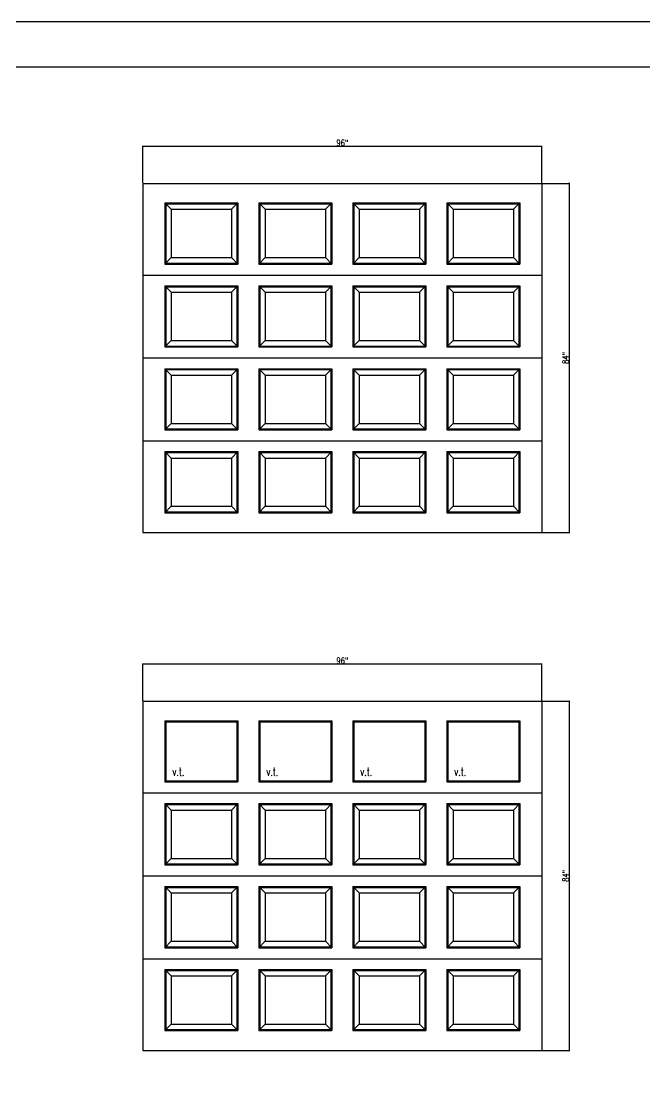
# Model space of a CAD drawing. Header units: inches. Extents: x 1985 to 11287, y 379 to 3234.
# Drawn here: x 9013.1 to 9163.1, y 2964.2 to 3222.1 of the extents above; entities that cross this region are included whole.
import ezdxf

# ---------------------------------------------------------------- set-up
doc = ezdxf.new("R2010")
doc.units = ezdxf.units.IN
doc.header["$MEASUREMENT"] = 0
doc.layers.get('0').update_dxf_attribs({"linetype": 'CONTINUOUS'})
doc.layers.get('Defpoints').update_dxf_attribs({"linetype": 'CONTINUOUS'})
for name, color, linetype in [('COTE1-1 99', 7, 'CONTINUOUS'), ('elevation 99', 7, 'CONTINUOUS'), ('separation 99', 3, 'CONTINUOUS')]:
    doc.layers.add(name, color=color, linetype=linetype)
doc.styles.get("Standard").update_dxf_attribs({"font": 'txt.shx', "width": 0.8})
doc.dimstyles.new('Elevation', dxfattribs={"dimscale": 2, "dimtxt": 0.75, "dimasz": 0.0625, "dimexe": 0.0625, "dimexo": 0.0625, "dimgap": 0.0625, "dimtad": 1, "dimdec": 5, "dimzin": 0, "dimdsep": 46, "dimlunit": 5, "dimtxsty": 'Standard', "dimblk1": 'OBLIQUE', "dimblk2": 'OBLIQUE', "dimsah": 1, "dimcen": 2, "dimdle": 0.0625, "dimclrd": 1, "dimclre": 1, "dimadec": 1, "dimazin": 0, "dimtfac": 0.375, "dimtdec": 5, "dimtmove": 0, "dimatfit": 3, "dimldrblk": 'OBLIQUE', "dimfxl": 1, "dimfrac": 2, "dimtolj": 1, "dimtzin": 0, "dimarcsym": 0})

# ---------------------------------------------------------------- blocks, each defined once
blk = doc.blocks.new('_OBLIQUE')
at = {"color": 0, "linetype": 'ByBlock'}
blk.add_line((-0.5, -0.5), (0.5, 0.5), dxfattribs=at)
blk = doc.blocks.new('*D91')
at = {"layer": 'COTE1-1 99', "color": 1, "lineweight": -2, "transparency": 16777216}
for p, q in [((9138.51, 3192.06), (9042.26, 3192.06)), ((9042.38, 3183.3), (9042.38, 3192.18)), ((9138.38, 3183.3), (9138.38, 3192.18))]:
    blk.add_line(p, q, dxfattribs=at)
at = {"layer": 'Defpoints', "color": 0, "transparency": 16777216}
for p in [(9042.38, 3192.06), (9042.38, 3183.18), (9138.38, 3183.18)]:
    blk.add_point(p, dxfattribs=at)
at = {"layer": 'COTE1-1 99', "color": 1, "lineweight": -2, "transparency": 16777216, "xscale": 0.125, "yscale": 0.125, "zscale": 0.125, "rotation": 180}
blk.add_blockref('_OBLIQUE', (9042.38, 3192.06), dxfattribs=at)
at = {"layer": 'COTE1-1 99', "color": 1, "lineweight": -2, "transparency": 16777216, "xscale": 0.125, "yscale": 0.125, "zscale": 0.125}
blk.add_blockref('_OBLIQUE', (9138.38, 3192.06), dxfattribs=at)
at = {"layer": 'COTE1-1 99', "color": 0, "transparency": 16777216, "insert": (9090.38, 3192.93), "char_height": 1.5, "attachment_point": 5}
blk.add_mtext('\\A1;96"', dxfattribs=at)
blk = doc.blocks.new('*D43')
at = {"layer": 'COTE1-1 99', "color": 1, "lineweight": -2, "transparency": 16777216}
for p, q in [((9138.51, 3183.18), (9145.12, 3183.18)), ((9144.99, 3183.3), (9144.99, 3099.05)), ((9138.51, 3099.18), (9145.12, 3099.18))]:
    blk.add_line(p, q, dxfattribs=at)
at = {"layer": 'Defpoints', "color": 0, "transparency": 16777216}
for p in [(9138.38, 3183.18), (9138.38, 3099.18), (9144.99, 3099.18)]:
    blk.add_point(p, dxfattribs=at)
at = {"layer": 'COTE1-1 99', "color": 1, "lineweight": -2, "transparency": 16777216, "xscale": 0.125, "yscale": 0.125, "zscale": 0.125}
for p, rotation in [((9144.99, 3183.18), 90), ((9144.99, 3099.18), 270)]:
    blk.add_blockref('_OBLIQUE', p, dxfattribs=dict(at, rotation=rotation))
at = {"layer": 'COTE1-1 99', "color": 0, "transparency": 16777216, "insert": (9144.12, 3141.18), "char_height": 1.5, "attachment_point": 5, "rotation": 90}
blk.add_mtext('\\A1;84"', dxfattribs=at)
blk = doc.blocks.new('*D44')
at = {"layer": 'COTE1-1 99', "color": 1, "lineweight": -2, "transparency": 16777216}
for p, q in [((9138.51, 3067.5), (9042.26, 3067.5)), ((9042.38, 3058.74), (9042.38, 3067.62)), ((9138.38, 3058.74), (9138.38, 3067.62))]:
    blk.add_line(p, q, dxfattribs=at)
at = {"layer": 'Defpoints', "color": 0, "transparency": 16777216}
for p in [(9042.38, 3067.5), (9042.38, 3058.62), (9138.38, 3058.62)]:
    blk.add_point(p, dxfattribs=at)
at = {"layer": 'COTE1-1 99', "color": 1, "lineweight": -2, "transparency": 16777216, "xscale": 0.125, "yscale": 0.125, "zscale": 0.125, "rotation": 180}
blk.add_blockref('_OBLIQUE', (9042.38, 3067.5), dxfattribs=at)
at = {"layer": 'COTE1-1 99', "color": 1, "lineweight": -2, "transparency": 16777216, "xscale": 0.125, "yscale": 0.125, "zscale": 0.125}
blk.add_blockref('_OBLIQUE', (9138.38, 3067.5), dxfattribs=at)
at = {"layer": 'COTE1-1 99', "color": 0, "transparency": 16777216, "insert": (9090.38, 3068.37), "char_height": 1.5, "attachment_point": 5}
blk.add_mtext('\\A1;96"', dxfattribs=at)
blk = doc.blocks.new('*D45')
at = {"layer": 'COTE1-1 99', "color": 1, "lineweight": -2, "transparency": 16777216}
for p, q in [((9138.51, 3058.62), (9145.12, 3058.62)), ((9144.99, 3058.74), (9144.99, 2974.49)), ((9138.51, 2974.62), (9145.12, 2974.62))]:
    blk.add_line(p, q, dxfattribs=at)
at = {"layer": 'Defpoints', "color": 0, "transparency": 16777216}
for p in [(9138.38, 3058.62), (9138.38, 2974.62), (9144.99, 2974.62)]:
    blk.add_point(p, dxfattribs=at)
at = {"layer": 'COTE1-1 99', "color": 1, "lineweight": -2, "transparency": 16777216, "xscale": 0.125, "yscale": 0.125, "zscale": 0.125}
for p, rotation in [((9144.99, 3058.62), 90), ((9144.99, 2974.62), 270)]:
    blk.add_blockref('_OBLIQUE', p, dxfattribs=dict(at, rotation=rotation))
at = {"layer": 'COTE1-1 99', "color": 0, "transparency": 16777216, "insert": (9144.12, 3016.62), "char_height": 1.5, "attachment_point": 5, "rotation": 90}
blk.add_mtext('\\A1;84"', dxfattribs=at)

msp = doc.modelspace()

# ---------------------------------------------------------------- linework, layer by layer
at = {"layer": 'elevation 99'}
for p, q in [((9042.380675, 3183.179002), (9138.380675, 3183.179002)), ((9042.380675, 3183.179002), (9042.380675, 3099.179002)), ((9047.880675, 3183.179002), (9087.630675, 3183.179002)), ((9093.130675, 3183.179002), (9132.880675, 3183.179002)), ((9138.380675, 3183.179002), (9138.380675, 3099.179002)), ((9047.647675, 3178.474552), (9065.238675, 3178.474552)), ((9047.647675, 3178.474552), (9047.647675, 3163.758502)), ((9047.647675, 3178.474552), (9049.193175, 3176.929052)), ((9047.880675, 3178.241552), (9065.005675, 3178.241552)), ((9047.880675, 3178.241552), (9047.880675, 3163.991502)), ((9065.238675, 3178.474552), (9063.693175, 3176.929052)), ((9065.005675, 3178.241552), (9065.005675, 3163.991502)), ((9065.238675, 3178.474552), (9065.238675, 3163.758502)), ((9070.272675, 3178.474552), (9087.863675, 3178.474552)), ((9070.272675, 3178.474552), (9071.818175, 3176.929052)), ((9070.272675, 3178.474552), (9070.272675, 3163.758502)), ((9070.505675, 3178.241552), (9087.630675, 3178.241552)), ((9070.505675, 3178.241552), (9070.505675, 3163.991502)), ((9087.863675, 3178.474552), (9086.318175, 3176.929052)), ((9087.630675, 3178.241552), (9087.630675, 3163.991502)), ((9087.863675, 3178.474552), (9087.863675, 3163.758502)), ((9092.897675, 3178.474552), (9110.488675, 3178.474552)), ((9092.897675, 3178.474552), (9092.897675, 3163.758502)), ((9092.897675, 3178.474552), (9094.443175, 3176.929052)), ((9093.130675, 3178.241552), (9110.255675, 3178.241552)), ((9093.130675, 3178.241552), (9093.130675, 3163.991502)), ((9110.488675, 3178.474552), (9108.943175, 3176.929052)), ((9110.255675, 3178.241552), (9110.255675, 3163.991502)), ((9110.488675, 3178.474552), (9110.488675, 3163.758502)), ((9115.522675, 3178.474552), (9133.113675, 3178.474552)), ((9115.522675, 3178.474552), (9117.068175, 3176.929052)), ((9115.522675, 3178.474552), (9115.522675, 3163.758502)), ((9115.755675, 3178.241552), (9132.880675, 3178.241552)), ((9115.755675, 3178.241552), (9115.755675, 3163.991502)), ((9133.113675, 3178.474552), (9131.568175, 3176.929052)), ((9132.880675, 3178.241552), (9132.880675, 3163.991502)), ((9133.113675, 3178.474552), (9133.113675, 3163.758502)), ((9049.193175, 3176.929052), (9063.693175, 3176.929052)), ((9049.193175, 3176.929052), (9049.193175, 3165.304002)), ((9063.693175, 3176.929052), (9063.693175, 3165.304002)), ((9071.818175, 3176.929052), (9086.318175, 3176.929052)), ((9071.818175, 3176.929052), (9071.818175, 3165.304002)), ((9086.318175, 3176.929052), (9086.318175, 3165.304002)), ((9094.443175, 3176.929052), (9108.943175, 3176.929052)), ((9094.443175, 3176.929052), (9094.443175, 3165.304002)), ((9108.943175, 3176.929052), (9108.943175, 3165.304002)), ((9117.068175, 3176.929052), (9131.568175, 3176.929052)), ((9117.068175, 3176.929052), (9117.068175, 3165.304002)), ((9131.568175, 3176.929052), (9131.568175, 3165.304002)), ((9047.647675, 3163.758502), (9049.193175, 3165.304002)), ((9049.193175, 3165.304002), (9063.693175, 3165.304002)), ((9065.238675, 3163.758502), (9063.693175, 3165.304002)), ((9070.272675, 3163.758502), (9071.818175, 3165.304002)), ((9071.818175, 3165.304002), (9086.318175, 3165.304002)), ((9087.863675, 3163.758502), (9086.318175, 3165.304002)), ((9092.897675, 3163.758502), (9094.443175, 3165.304002)), ((9094.443175, 3165.304002), (9108.943175, 3165.304002)), ((9110.488675, 3163.758502), (9108.943175, 3165.304002)), ((9115.522675, 3163.758502), (9117.068175, 3165.304002)), ((9117.068175, 3165.304002), (9131.568175, 3165.304002)), ((9133.113675, 3163.758502), (9131.568175, 3165.304002)), ((9047.647675, 3163.758502), (9065.238675, 3163.758502)), ((9047.880675, 3163.991502), (9065.005675, 3163.991502)), ((9070.272675, 3163.758502), (9087.863675, 3163.758502)), ((9070.505675, 3163.991502), (9087.630675, 3163.991502)), ((9092.897675, 3163.758502), (9110.488675, 3163.758502)), ((9093.130675, 3163.991502), (9110.255675, 3163.991502)), ((9115.522675, 3163.758502), (9133.113675, 3163.758502)), ((9115.755675, 3163.991502), (9132.880675, 3163.991502)), ((9042.380675, 3161.116502), (9138.380675, 3161.116502)), ((9047.647675, 3158.537002), (9065.238675, 3158.537002)), ((9047.647675, 3158.537002), (9049.193175, 3156.991502)), ((9047.647675, 3158.537002), (9047.647675, 3143.820952)), ((9047.880675, 3158.304002), (9065.005675, 3158.304002)), ((9047.880675, 3158.304002), (9047.880675, 3144.053952)), ((9049.193175, 3156.991502), (9063.693175, 3156.991502)), ((9049.193175, 3156.991502), (9049.193175, 3145.366452)), ((9065.238675, 3158.537002), (9063.693175, 3156.991502)), ((9063.693175, 3156.991502), (9063.693175, 3145.366452)), ((9065.005675, 3158.304002), (9065.005675, 3144.053952)), ((9065.238675, 3158.537002), (9065.238675, 3143.820952)), ((9070.272675, 3158.537002), (9087.863675, 3158.537002)), ((9070.272675, 3158.537002), (9070.272675, 3143.820952)), ((9070.272675, 3158.537002), (9071.818175, 3156.991502)), ((9070.505675, 3158.304002), (9087.630675, 3158.304002)), ((9070.505675, 3158.304002), (9070.505675, 3144.053952)), ((9071.818175, 3156.991502), (9086.318175, 3156.991502)), ((9071.818175, 3156.991502), (9071.818175, 3145.366452)), ((9087.863675, 3158.537002), (9086.318175, 3156.991502)), ((9086.318175, 3156.991502), (9086.318175, 3145.366452)), ((9087.630675, 3158.304002), (9087.630675, 3144.053952)), ((9087.863675, 3158.537002), (9087.863675, 3143.820952)), ((9092.897675, 3158.537002), (9110.488675, 3158.537002)), ((9092.897675, 3158.537002), (9094.443175, 3156.991502)), ((9092.897675, 3158.537002), (9092.897675, 3143.820952)), ((9093.130675, 3158.304002), (9110.255675, 3158.304002)), ((9093.130675, 3158.304002), (9093.130675, 3144.053952)), ((9094.443175, 3156.991502), (9108.943175, 3156.991502)), ((9094.443175, 3156.991502), (9094.443175, 3145.366452)), ((9110.488675, 3158.537002), (9108.943175, 3156.991502)), ((9108.943175, 3156.991502), (9108.943175, 3145.366452)), ((9110.255675, 3158.304002), (9110.255675, 3144.053952)), ((9110.488675, 3158.537002), (9110.488675, 3143.820952)), ((9115.522675, 3158.537002), (9133.113675, 3158.537002)), ((9115.522675, 3158.537002), (9117.068175, 3156.991502)), ((9115.522675, 3158.537002), (9115.522675, 3143.820952)), ((9115.755675, 3158.304002), (9132.880675, 3158.304002)), ((9115.755675, 3158.304002), (9115.755675, 3144.053952)), ((9117.068175, 3156.991502), (9131.568175, 3156.991502)), ((9117.068175, 3156.991502), (9117.068175, 3145.366452)), ((9133.113675, 3158.537002), (9131.568175, 3156.991502)), ((9131.568175, 3156.991502), (9131.568175, 3145.366452)), ((9132.880675, 3158.304002), (9132.880675, 3144.053952)), ((9133.113675, 3158.537002), (9133.113675, 3143.820952)), ((9047.647675, 3143.820952), (9049.193175, 3145.366452)), ((9047.647675, 3143.820952), (9065.238675, 3143.820952)), ((9047.880675, 3144.053952), (9065.005675, 3144.053952)), ((9049.193175, 3145.366452), (9063.693175, 3145.366452)), ((9065.238675, 3143.820952), (9063.693175, 3145.366452)), ((9070.272675, 3143.820952), (9071.818175, 3145.366452)), ((9070.272675, 3143.820952), (9087.863675, 3143.820952)), ((9070.505675, 3144.053952), (9087.630675, 3144.053952)), ((9071.818175, 3145.366452), (9086.318175, 3145.366452)), ((9087.863675, 3143.820952), (9086.318175, 3145.366452)), ((9092.897675, 3143.820952), (9094.443175, 3145.366452)), ((9092.897675, 3143.820952), (9110.488675, 3143.820952)), ((9093.130675, 3144.053952), (9110.255675, 3144.053952)), ((9094.443175, 3145.366452), (9108.943175, 3145.366452)), ((9110.488675, 3143.820952), (9108.943175, 3145.366452)), ((9115.522675, 3143.820952), (9117.068175, 3145.366452)), ((9115.522675, 3143.820952), (9133.113675, 3143.820952)), ((9115.755675, 3144.053952), (9132.880675, 3144.053952)), ((9117.068175, 3145.366452), (9131.568175, 3145.366452)), ((9133.113675, 3143.820952), (9131.568175, 3145.366452)), ((9042.380675, 3141.179002), (9138.380675, 3141.179002)), ((9047.647675, 3138.599502), (9065.238675, 3138.599502)), ((9047.647675, 3138.599502), (9047.647675, 3123.883452)), ((9047.647675, 3138.599502), (9049.193175, 3137.054002)), ((9047.880675, 3138.366502), (9065.005675, 3138.366502)), ((9047.880675, 3138.366502), (9047.880675, 3124.116452)), ((9065.238675, 3138.599502), (9063.693175, 3137.054002)), ((9065.005675, 3138.366502), (9065.005675, 3124.116452)), ((9065.238675, 3138.599502), (9065.238675, 3123.883452)), ((9070.272675, 3138.599502), (9070.272675, 3123.883452)), ((9070.272675, 3138.599502), (9087.863675, 3138.599502)), ((9070.272675, 3138.599502), (9071.818175, 3137.054002)), ((9070.505675, 3138.366502), (9070.505675, 3124.116452)), ((9070.505675, 3138.366502), (9087.630675, 3138.366502)), ((9087.863675, 3138.599502), (9086.318175, 3137.054002)), ((9087.630675, 3138.366502), (9087.630675, 3124.116452)), ((9087.863675, 3138.599502), (9087.863675, 3123.883452)), ((9092.897675, 3138.599502), (9110.488675, 3138.599502)), ((9092.897675, 3138.599502), (9092.897675, 3123.883452)), ((9092.897675, 3138.599502), (9094.443175, 3137.054002)), ((9093.130675, 3138.366502), (9110.255675, 3138.366502)), ((9093.130675, 3138.366502), (9093.130675, 3124.116452)), ((9110.488675, 3138.599502), (9108.943175, 3137.054002)), ((9110.255675, 3138.366502), (9110.255675, 3124.116452)), ((9110.488675, 3138.599502), (9110.488675, 3123.883452)), ((9115.522675, 3138.599502), (9115.522675, 3123.883452)), ((9115.522675, 3138.599502), (9133.113675, 3138.599502)), ((9115.522675, 3138.599502), (9117.068175, 3137.054002)), ((9115.755675, 3138.366502), (9115.755675, 3124.116452)), ((9115.755675, 3138.366502), (9132.880675, 3138.366502)), ((9133.113675, 3138.599502), (9131.568175, 3137.054002)), ((9132.880675, 3138.366502), (9132.880675, 3124.116452)), ((9133.113675, 3138.599502), (9133.113675, 3123.883452)), ((9049.193175, 3137.054002), (9063.693175, 3137.054002)), ((9049.193175, 3137.054002), (9049.193175, 3125.428952)), ((9063.693175, 3137.054002), (9063.693175, 3125.428952)), ((9071.818175, 3137.054002), (9071.818175, 3125.428952)), ((9071.818175, 3137.054002), (9086.318175, 3137.054002)), ((9086.318175, 3137.054002), (9086.318175, 3125.428952)), ((9094.443175, 3137.054002), (9108.943175, 3137.054002)), ((9094.443175, 3137.054002), (9094.443175, 3125.428952)), ((9108.943175, 3137.054002), (9108.943175, 3125.428952)), ((9117.068175, 3137.054002), (9117.068175, 3125.428952)), ((9117.068175, 3137.054002), (9131.568175, 3137.054002)), ((9131.568175, 3137.054002), (9131.568175, 3125.428952)), ((9047.647675, 3123.883452), (9049.193175, 3125.428952)), ((9047.647675, 3123.883452), (9065.238675, 3123.883452)), ((9047.880675, 3124.116452), (9065.005675, 3124.116452)), ((9049.193175, 3125.428952), (9063.693175, 3125.428952)), ((9065.238675, 3123.883452), (9063.693175, 3125.428952)), ((9070.272675, 3123.883452), (9071.818175, 3125.428952)), ((9070.272675, 3123.883452), (9087.863675, 3123.883452)), ((9070.505675, 3124.116452), (9087.630675, 3124.116452)), ((9071.818175, 3125.428952), (9086.318175, 3125.428952)), ((9087.863675, 3123.883452), (9086.318175, 3125.428952)), ((9092.897675, 3123.883452), (9094.443175, 3125.428952)), ((9092.897675, 3123.883452), (9110.488675, 3123.883452)), ((9093.130675, 3124.116452), (9110.255675, 3124.116452)), ((9094.443175, 3125.428952), (9108.943175, 3125.428952)), ((9110.488675, 3123.883452), (9108.943175, 3125.428952)), ((9115.522675, 3123.883452), (9117.068175, 3125.428952)), ((9115.522675, 3123.883452), (9133.113675, 3123.883452)), ((9115.755675, 3124.116452), (9132.880675, 3124.116452)), ((9117.068175, 3125.428952), (9131.568175, 3125.428952)), ((9133.113675, 3123.883452), (9131.568175, 3125.428952)), ((9042.380675, 3121.241502), (9138.380675, 3121.241502)), ((9047.647675, 3118.662052), (9065.238675, 3118.662052)), ((9047.647675, 3118.662052), (9047.647675, 3103.946002)), ((9047.647675, 3118.662052), (9049.193175, 3117.116552)), ((9047.880675, 3118.429052), (9065.005675, 3118.429052)), ((9047.880675, 3118.429052), (9047.880675, 3104.179002)), ((9065.238675, 3118.662052), (9063.693175, 3117.116552)), ((9065.005675, 3118.429052), (9065.005675, 3104.179002)), ((9065.238675, 3118.662052), (9065.238675, 3103.946002)), ((9070.272675, 3118.662052), (9087.863675, 3118.662052)), ((9070.272675, 3118.662052), (9070.272675, 3103.946002)), ((9070.272675, 3118.662052), (9071.818175, 3117.116552)), ((9070.505675, 3118.429052), (9087.630675, 3118.429052)), ((9070.505675, 3118.429052), (9070.505675, 3104.179002)), ((9087.863675, 3118.662052), (9086.318175, 3117.116552)), ((9087.630675, 3118.429052), (9087.630675, 3104.179002)), ((9087.863675, 3118.662052), (9087.863675, 3103.946002)), ((9092.897675, 3118.662052), (9110.488675, 3118.662052)), ((9092.897675, 3118.662052), (9092.897675, 3103.946002)), ((9092.897675, 3118.662052), (9094.443175, 3117.116552)), ((9093.130675, 3118.429052), (9110.255675, 3118.429052)), ((9093.130675, 3118.429052), (9093.130675, 3104.179002)), ((9110.488675, 3118.662052), (9108.943175, 3117.116552)), ((9110.255675, 3118.429052), (9110.255675, 3104.179002)), ((9110.488675, 3118.662052), (9110.488675, 3103.946002)), ((9115.522675, 3118.662052), (9115.522675, 3103.946002)), ((9115.522675, 3118.662052), (9133.113675, 3118.662052)), ((9115.522675, 3118.662052), (9117.068175, 3117.116552)), ((9115.755675, 3118.429052), (9115.755675, 3104.179002)), ((9115.755675, 3118.429052), (9132.880675, 3118.429052)), ((9133.113675, 3118.662052), (9131.568175, 3117.116552)), ((9132.880675, 3118.429052), (9132.880675, 3104.179002)), ((9133.113675, 3118.662052), (9133.113675, 3103.946002)), ((9049.193175, 3117.116552), (9063.693175, 3117.116552)), ((9049.193175, 3117.116552), (9049.193175, 3105.491502)), ((9063.693175, 3117.116552), (9063.693175, 3105.491502)), ((9071.818175, 3117.116552), (9086.318175, 3117.116552)), ((9071.818175, 3117.116552), (9071.818175, 3105.491502)), ((9086.318175, 3117.116552), (9086.318175, 3105.491502)), ((9094.443175, 3117.116552), (9108.943175, 3117.116552)), ((9094.443175, 3117.116552), (9094.443175, 3105.491502)), ((9108.943175, 3117.116552), (9108.943175, 3105.491502)), ((9117.068175, 3117.116552), (9117.068175, 3105.491502)), ((9117.068175, 3117.116552), (9131.568175, 3117.116552)), ((9131.568175, 3117.116552), (9131.568175, 3105.491502)), ((9047.647675, 3103.946002), (9049.193175, 3105.491502)), ((9049.193175, 3105.491502), (9063.693175, 3105.491502)), ((9065.238675, 3103.946002), (9063.693175, 3105.491502)), ((9070.272675, 3103.946002), (9071.818175, 3105.491502)), ((9071.818175, 3105.491502), (9086.318175, 3105.491502)), ((9087.863675, 3103.946002), (9086.318175, 3105.491502)), ((9092.897675, 3103.946002), (9094.443175, 3105.491502)), ((9094.443175, 3105.491502), (9108.943175, 3105.491502)), ((9110.488675, 3103.946002), (9108.943175, 3105.491502)), ((9115.522675, 3103.946002), (9117.068175, 3105.491502)), ((9117.068175, 3105.491502), (9131.568175, 3105.491502)), ((9133.113675, 3103.946002), (9131.568175, 3105.491502)), ((9047.647675, 3103.946002), (9065.238675, 3103.946002)), ((9047.880675, 3104.179002), (9065.005675, 3104.179002)), ((9070.272675, 3103.946002), (9087.863675, 3103.946002)), ((9070.505675, 3104.179002), (9087.630675, 3104.179002)), ((9092.897675, 3103.946002), (9110.488675, 3103.946002)), ((9093.130675, 3104.179002), (9110.255675, 3104.179002)), ((9115.522675, 3103.946002), (9133.113675, 3103.946002)), ((9115.755675, 3104.179002), (9132.880675, 3104.179002)), ((9042.380675, 3099.179002), (9138.380675, 3099.179002)), ((9042.380675, 3058.616482), (9138.380675, 3058.616482)), ((9042.380675, 3058.616482), (9042.380675, 2974.616482)), ((9047.880675, 3058.616482), (9087.630675, 3058.616482)), ((9093.130675, 3058.616482), (9132.880675, 3058.616482)), ((9138.380675, 3058.616482), (9138.380675, 2974.616482)), ((9047.647675, 3053.912032), (9065.238675, 3053.912032)), ((9047.647675, 3053.912032), (9047.647675, 3039.195982)), ((9047.647675, 3053.912032), (9047.880675, 3053.679032)), ((9047.880675, 3053.679032), (9065.005675, 3053.679032)), ((9047.880675, 3053.679032), (9047.880675, 3039.428982)), ((9065.238675, 3053.912032), (9065.005675, 3053.679032)), ((9065.005675, 3053.679032), (9065.005675, 3039.428982)), ((9065.238675, 3053.912032), (9065.238675, 3039.195982)), ((9070.272675, 3053.912032), (9087.863675, 3053.912032)), ((9070.272675, 3053.912032), (9070.505675, 3053.679032)), ((9070.272675, 3053.912032), (9070.272675, 3039.195982)), ((9070.505675, 3053.679032), (9087.630675, 3053.679032)), ((9070.505675, 3053.679032), (9070.505675, 3039.428982)), ((9087.863675, 3053.912032), (9087.630675, 3053.679032)), ((9087.630675, 3053.679032), (9087.630675, 3039.428982)), ((9087.863675, 3053.912032), (9087.863675, 3039.195982)), ((9092.897675, 3053.912032), (9110.488675, 3053.912032)), ((9092.897675, 3053.912032), (9092.897675, 3039.195982)), ((9092.897675, 3053.912032), (9093.130675, 3053.679032)), ((9093.130675, 3053.679032), (9110.255675, 3053.679032)), ((9093.130675, 3053.679032), (9093.130675, 3039.428982)), ((9110.488675, 3053.912032), (9110.255675, 3053.679032)), ((9110.255675, 3053.679032), (9110.255675, 3039.428982)), ((9110.488675, 3053.912032), (9110.488675, 3039.195982)), ((9115.522675, 3053.912032), (9133.113675, 3053.912032)), ((9115.522675, 3053.912032), (9115.755675, 3053.679032)), ((9115.522675, 3053.912032), (9115.522675, 3039.195982)), ((9115.755675, 3053.679032), (9132.880675, 3053.679032)), ((9115.755675, 3053.679032), (9115.755675, 3039.428982)), ((9133.113675, 3053.912032), (9132.880675, 3053.679032)), ((9132.880675, 3053.679032), (9132.880675, 3039.428982)), ((9133.113675, 3053.912032), (9133.113675, 3039.195982)), ((9047.647675, 3039.195982), (9047.880675, 3039.428982)), ((9047.647675, 3039.195982), (9065.238675, 3039.195982)), ((9047.880675, 3039.428982), (9065.005675, 3039.428982)), ((9065.238675, 3039.195982), (9065.005675, 3039.428982)), ((9070.272675, 3039.195982), (9070.505675, 3039.428982)), ((9070.272675, 3039.195982), (9087.863675, 3039.195982)), ((9070.505675, 3039.428982), (9087.630675, 3039.428982)), ((9087.863675, 3039.195982), (9087.630675, 3039.428982)), ((9092.897675, 3039.195982), (9093.130675, 3039.428982)), ((9092.897675, 3039.195982), (9110.488675, 3039.195982)), ((9093.130675, 3039.428982), (9110.255675, 3039.428982)), ((9110.488675, 3039.195982), (9110.255675, 3039.428982)), ((9115.522675, 3039.195982), (9115.755675, 3039.428982)), ((9115.522675, 3039.195982), (9133.113675, 3039.195982)), ((9115.755675, 3039.428982), (9132.880675, 3039.428982)), ((9133.113675, 3039.195982), (9132.880675, 3039.428982)), ((9042.380675, 3036.553982), (9138.380675, 3036.553982)), ((9047.647675, 3033.974482), (9065.238675, 3033.974482)), ((9047.647675, 3033.974482), (9049.193175, 3032.428982)), ((9047.647675, 3033.974482), (9047.647675, 3019.258432)), ((9047.880675, 3033.741482), (9065.005675, 3033.741482)), ((9047.880675, 3033.741482), (9047.880675, 3019.491432)), ((9065.238675, 3033.974482), (9063.693175, 3032.428982)), ((9065.005675, 3033.741482), (9065.005675, 3019.491432)), ((9065.238675, 3033.974482), (9065.238675, 3019.258432)), ((9070.272675, 3033.974482), (9087.863675, 3033.974482)), ((9070.272675, 3033.974482), (9070.272675, 3019.258432)), ((9070.272675, 3033.974482), (9071.818175, 3032.428982)), ((9070.505675, 3033.741482), (9087.630675, 3033.741482)), ((9070.505675, 3033.741482), (9070.505675, 3019.491432)), ((9087.863675, 3033.974482), (9086.318175, 3032.428982)), ((9087.630675, 3033.741482), (9087.630675, 3019.491432)), ((9087.863675, 3033.974482), (9087.863675, 3019.258432)), ((9092.897675, 3033.974482), (9110.488675, 3033.974482)), ((9092.897675, 3033.974482), (9094.443175, 3032.428982)), ((9092.897675, 3033.974482), (9092.897675, 3019.258432)), ((9093.130675, 3033.741482), (9110.255675, 3033.741482)), ((9093.130675, 3033.741482), (9093.130675, 3019.491432)), ((9110.488675, 3033.974482), (9108.943175, 3032.428982)), ((9110.255675, 3033.741482), (9110.255675, 3019.491432)), ((9110.488675, 3033.974482), (9110.488675, 3019.258432)), ((9115.522675, 3033.974482), (9133.113675, 3033.974482)), ((9115.522675, 3033.974482), (9117.068175, 3032.428982)), ((9115.522675, 3033.974482), (9115.522675, 3019.258432)), ((9115.755675, 3033.741482), (9132.880675, 3033.741482)), ((9115.755675, 3033.741482), (9115.755675, 3019.491432)), ((9133.113675, 3033.974482), (9131.568175, 3032.428982)), ((9132.880675, 3033.741482), (9132.880675, 3019.491432)), ((9133.113675, 3033.974482), (9133.113675, 3019.258432)), ((9049.193175, 3032.428982), (9063.693175, 3032.428982)), ((9049.193175, 3032.428982), (9049.193175, 3020.803932)), ((9063.693175, 3032.428982), (9063.693175, 3020.803932)), ((9071.818175, 3032.428982), (9086.318175, 3032.428982)), ((9071.818175, 3032.428982), (9071.818175, 3020.803932)), ((9086.318175, 3032.428982), (9086.318175, 3020.803932)), ((9094.443175, 3032.428982), (9108.943175, 3032.428982)), ((9094.443175, 3032.428982), (9094.443175, 3020.803932)), ((9108.943175, 3032.428982), (9108.943175, 3020.803932)), ((9117.068175, 3032.428982), (9131.568175, 3032.428982)), ((9117.068175, 3032.428982), (9117.068175, 3020.803932)), ((9131.568175, 3032.428982), (9131.568175, 3020.803932)), ((9047.647675, 3019.258432), (9049.193175, 3020.803932)), ((9049.193175, 3020.803932), (9063.693175, 3020.803932)), ((9065.238675, 3019.258432), (9063.693175, 3020.803932)), ((9070.272675, 3019.258432), (9071.818175, 3020.803932)), ((9071.818175, 3020.803932), (9086.318175, 3020.803932)), ((9087.863675, 3019.258432), (9086.318175, 3020.803932)), ((9092.897675, 3019.258432), (9094.443175, 3020.803932)), ((9094.443175, 3020.803932), (9108.943175, 3020.803932)), ((9110.488675, 3019.258432), (9108.943175, 3020.803932)), ((9115.522675, 3019.258432), (9117.068175, 3020.803932)), ((9117.068175, 3020.803932), (9131.568175, 3020.803932)), ((9133.113675, 3019.258432), (9131.568175, 3020.803932)), ((9047.647675, 3019.258432), (9065.238675, 3019.258432)), ((9047.880675, 3019.491432), (9065.005675, 3019.491432)), ((9070.272675, 3019.258432), (9087.863675, 3019.258432)), ((9070.505675, 3019.491432), (9087.630675, 3019.491432)), ((9092.897675, 3019.258432), (9110.488675, 3019.258432)), ((9093.130675, 3019.491432), (9110.255675, 3019.491432)), ((9115.522675, 3019.258432), (9133.113675, 3019.258432)), ((9115.755675, 3019.491432), (9132.880675, 3019.491432)), ((9042.380675, 3016.616482), (9138.380675, 3016.616482)), ((9047.647675, 3014.036982), (9065.238675, 3014.036982)), ((9047.647675, 3014.036982), (9047.647675, 2999.320932)), ((9047.647675, 3014.036982), (9049.193175, 3012.491482)), ((9047.880675, 3013.803982), (9065.005675, 3013.803982)), ((9047.880675, 3013.803982), (9047.880675, 2999.553932)), ((9049.193175, 3012.491482), (9063.693175, 3012.491482)), ((9049.193175, 3012.491482), (9049.193175, 3000.866432)), ((9065.238675, 3014.036982), (9063.693175, 3012.491482)), ((9063.693175, 3012.491482), (9063.693175, 3000.866432)), ((9065.005675, 3013.803982), (9065.005675, 2999.553932)), ((9065.238675, 3014.036982), (9065.238675, 2999.320932)), ((9070.272675, 3014.036982), (9070.272675, 2999.320932)), ((9070.272675, 3014.036982), (9087.863675, 3014.036982)), ((9070.272675, 3014.036982), (9071.818175, 3012.491482)), ((9070.505675, 3013.803982), (9070.505675, 2999.553932)), ((9070.505675, 3013.803982), (9087.630675, 3013.803982)), ((9071.818175, 3012.491482), (9071.818175, 3000.866432)), ((9071.818175, 3012.491482), (9086.318175, 3012.491482)), ((9087.863675, 3014.036982), (9086.318175, 3012.491482)), ((9086.318175, 3012.491482), (9086.318175, 3000.866432)), ((9087.630675, 3013.803982), (9087.630675, 2999.553932)), ((9087.863675, 3014.036982), (9087.863675, 2999.320932)), ((9092.897675, 3014.036982), (9110.488675, 3014.036982)), ((9092.897675, 3014.036982), (9092.897675, 2999.320932)), ((9092.897675, 3014.036982), (9094.443175, 3012.491482)), ((9093.130675, 3013.803982), (9110.255675, 3013.803982)), ((9093.130675, 3013.803982), (9093.130675, 2999.553932)), ((9094.443175, 3012.491482), (9108.943175, 3012.491482)), ((9094.443175, 3012.491482), (9094.443175, 3000.866432)), ((9110.488675, 3014.036982), (9108.943175, 3012.491482)), ((9108.943175, 3012.491482), (9108.943175, 3000.866432)), ((9110.255675, 3013.803982), (9110.255675, 2999.553932)), ((9110.488675, 3014.036982), (9110.488675, 2999.320932)), ((9115.522675, 3014.036982), (9115.522675, 2999.320932)), ((9115.522675, 3014.036982), (9133.113675, 3014.036982)), ((9115.522675, 3014.036982), (9117.068175, 3012.491482)), ((9115.755675, 3013.803982), (9115.755675, 2999.553932)), ((9115.755675, 3013.803982), (9132.880675, 3013.803982)), ((9117.068175, 3012.491482), (9117.068175, 3000.866432)), ((9117.068175, 3012.491482), (9131.568175, 3012.491482)), ((9133.113675, 3014.036982), (9131.568175, 3012.491482)), ((9131.568175, 3012.491482), (9131.568175, 3000.866432)), ((9132.880675, 3013.803982), (9132.880675, 2999.553932)), ((9133.113675, 3014.036982), (9133.113675, 2999.320932)), ((9047.647675, 2999.320932), (9049.193175, 3000.866432)), ((9047.647675, 2999.320932), (9065.238675, 2999.320932)), ((9047.880675, 2999.553932), (9065.005675, 2999.553932)), ((9049.193175, 3000.866432), (9063.693175, 3000.866432)), ((9065.238675, 2999.320932), (9063.693175, 3000.866432)), ((9070.272675, 2999.320932), (9071.818175, 3000.866432)), ((9070.272675, 2999.320932), (9087.863675, 2999.320932)), ((9070.505675, 2999.553932), (9087.630675, 2999.553932)), ((9071.818175, 3000.866432), (9086.318175, 3000.866432)), ((9087.863675, 2999.320932), (9086.318175, 3000.866432)), ((9092.897675, 2999.320932), (9094.443175, 3000.866432)), ((9092.897675, 2999.320932), (9110.488675, 2999.320932)), ((9093.130675, 2999.553932), (9110.255675, 2999.553932)), ((9094.443175, 3000.866432), (9108.943175, 3000.866432)), ((9110.488675, 2999.320932), (9108.943175, 3000.866432)), ((9115.522675, 2999.320932), (9117.068175, 3000.866432)), ((9115.522675, 2999.320932), (9133.113675, 2999.320932)), ((9115.755675, 2999.553932), (9132.880675, 2999.553932)), ((9117.068175, 3000.866432), (9131.568175, 3000.866432)), ((9133.113675, 2999.320932), (9131.568175, 3000.866432)), ((9042.380675, 2996.678982), (9138.380675, 2996.678982)), ((9047.647675, 2994.099532), (9065.238675, 2994.099532)), ((9047.647675, 2994.099532), (9047.647675, 2979.383482)), ((9047.647675, 2994.099532), (9049.193175, 2992.554032)), ((9065.238675, 2994.099532), (9063.693175, 2992.554032)), ((9065.238675, 2994.099532), (9065.238675, 2979.383482)), ((9070.272675, 2994.099532), (9087.863675, 2994.099532)), ((9070.272675, 2994.099532), (9070.272675, 2979.383482)), ((9070.272675, 2994.099532), (9071.818175, 2992.554032)), ((9087.863675, 2994.099532), (9086.318175, 2992.554032)), ((9087.863675, 2994.099532), (9087.863675, 2979.383482)), ((9092.897675, 2994.099532), (9110.488675, 2994.099532)), ((9092.897675, 2994.099532), (9092.897675, 2979.383482)), ((9092.897675, 2994.099532), (9094.443175, 2992.554032)), ((9110.488675, 2994.099532), (9108.943175, 2992.554032)), ((9110.488675, 2994.099532), (9110.488675, 2979.383482)), ((9115.522675, 2994.099532), (9115.522675, 2979.383482)), ((9115.522675, 2994.099532), (9133.113675, 2994.099532)), ((9115.522675, 2994.099532), (9117.068175, 2992.554032)), ((9133.113675, 2994.099532), (9131.568175, 2992.554032)), ((9133.113675, 2994.099532), (9133.113675, 2979.383482)), ((9047.880675, 2993.866532), (9065.005675, 2993.866532)), ((9047.880675, 2993.866532), (9047.880675, 2979.616482)), ((9049.193175, 2992.554032), (9063.693175, 2992.554032)), ((9049.193175, 2992.554032), (9049.193175, 2980.928982)), ((9063.693175, 2992.554032), (9063.693175, 2980.928982)), ((9065.005675, 2993.866532), (9065.005675, 2979.616482)), ((9070.505675, 2993.866532), (9087.630675, 2993.866532)), ((9070.505675, 2993.866532), (9070.505675, 2979.616482)), ((9071.818175, 2992.554032), (9086.318175, 2992.554032)), ((9071.818175, 2992.554032), (9071.818175, 2980.928982)), ((9086.318175, 2992.554032), (9086.318175, 2980.928982)), ((9087.630675, 2993.866532), (9087.630675, 2979.616482)), ((9093.130675, 2993.866532), (9110.255675, 2993.866532)), ((9093.130675, 2993.866532), (9093.130675, 2979.616482)), ((9094.443175, 2992.554032), (9108.943175, 2992.554032)), ((9094.443175, 2992.554032), (9094.443175, 2980.928982)), ((9108.943175, 2992.554032), (9108.943175, 2980.928982)), ((9110.255675, 2993.866532), (9110.255675, 2979.616482)), ((9115.755675, 2993.866532), (9115.755675, 2979.616482)), ((9115.755675, 2993.866532), (9132.880675, 2993.866532)), ((9117.068175, 2992.554032), (9117.068175, 2980.928982)), ((9117.068175, 2992.554032), (9131.568175, 2992.554032)), ((9131.568175, 2992.554032), (9131.568175, 2980.928982)), ((9132.880675, 2993.866532), (9132.880675, 2979.616482)), ((9047.647675, 2979.383482), (9049.193175, 2980.928982)), ((9047.647675, 2979.383482), (9065.238675, 2979.383482)), ((9047.880675, 2979.616482), (9065.005675, 2979.616482)), ((9049.193175, 2980.928982), (9063.693175, 2980.928982)), ((9065.238675, 2979.383482), (9063.693175, 2980.928982)), ((9070.272675, 2979.383482), (9071.818175, 2980.928982)), ((9070.272675, 2979.383482), (9087.863675, 2979.383482)), ((9070.505675, 2979.616482), (9087.630675, 2979.616482)), ((9071.818175, 2980.928982), (9086.318175, 2980.928982)), ((9087.863675, 2979.383482), (9086.318175, 2980.928982)), ((9092.897675, 2979.383482), (9094.443175, 2980.928982)), ((9092.897675, 2979.383482), (9110.488675, 2979.383482)), ((9093.130675, 2979.616482), (9110.255675, 2979.616482)), ((9094.443175, 2980.928982), (9108.943175, 2980.928982)), ((9110.488675, 2979.383482), (9108.943175, 2980.928982)), ((9115.522675, 2979.383482), (9117.068175, 2980.928982)), ((9115.522675, 2979.383482), (9133.113675, 2979.383482)), ((9115.755675, 2979.616482), (9132.880675, 2979.616482)), ((9117.068175, 2980.928982), (9131.568175, 2980.928982)), ((9133.113675, 2979.383482), (9131.568175, 2980.928982)), ((9042.380675, 2974.616482), (9138.380675, 2974.616482))]:
    msp.add_line(p, q, dxfattribs=at)
at = {"layer": 'separation 99'}
for points in [[(8443.348814, 3222.122455), (9954.635727, 3222.122455), (9954.635727, 2152.035106), (8443.348814, 2152.035106)], [(8620.166193, 3211.169101), (9943.175612, 3211.169101), (9943.175612, 2165.20704), (8620.166193, 2165.20704)]]:
    msp.add_lwpolyline(points, close=True, dxfattribs=at)

# ---------------------------------------------------------------- texts
at = {"layer": 'elevation 99', "width": 0.7}
for p in [(9049.460609, 3040.674245), (9072.085609, 3040.674245), (9094.710609, 3040.674245), (9117.335609, 3040.674245)]:
    msp.add_text('v.t.', height=2, dxfattribs=at).set_placement(p)

# ---------------------------------------------------------------- dimensions: what is measured, and where the dimension line sits
at = {"layer": 'COTE1-1 99'}
for base, p1, p2, picture, middle in [((9042.380675, 3192.058946), (9138.380675, 3183.179002), (9042.380675, 3183.179002), '*D91', (9090.380675, 3192.058946)), ((9042.380675, 3067.496425), (9138.380675, 3058.616482), (9042.380675, 3058.616482), '*D44', (9090.380675, 3067.496425))]:
    dim = msp.add_linear_dim(base=base, p1=p1, p2=p2, dimstyle='Elevation', override={"dimpost": '"'}, dxfattribs=at)
    dim.commit()
    dim.dimension.update_dxf_attribs({"geometry": picture, "text_midpoint": middle, "dimtype": 160})
for base, p1, p2, picture, middle in [((9144.9924, 3099.179002), (9138.380675, 3183.179002), (9138.380675, 3099.179002), '*D43', (9144.1174, 3141.179002)), ((9144.9924, 2974.616482), (9138.380675, 3058.616482), (9138.380675, 2974.616482), '*D45', (9144.1174, 3016.616482))]:
    dim = msp.add_linear_dim(base=base, p1=p1, p2=p2, angle=90, dimstyle='Elevation', override={"dimpost": '"'}, dxfattribs=at)
    dim.commit()
    dim.dimension.update_dxf_attribs({"geometry": picture, "text_midpoint": middle})

doc.saveas('drawing.dxf')
